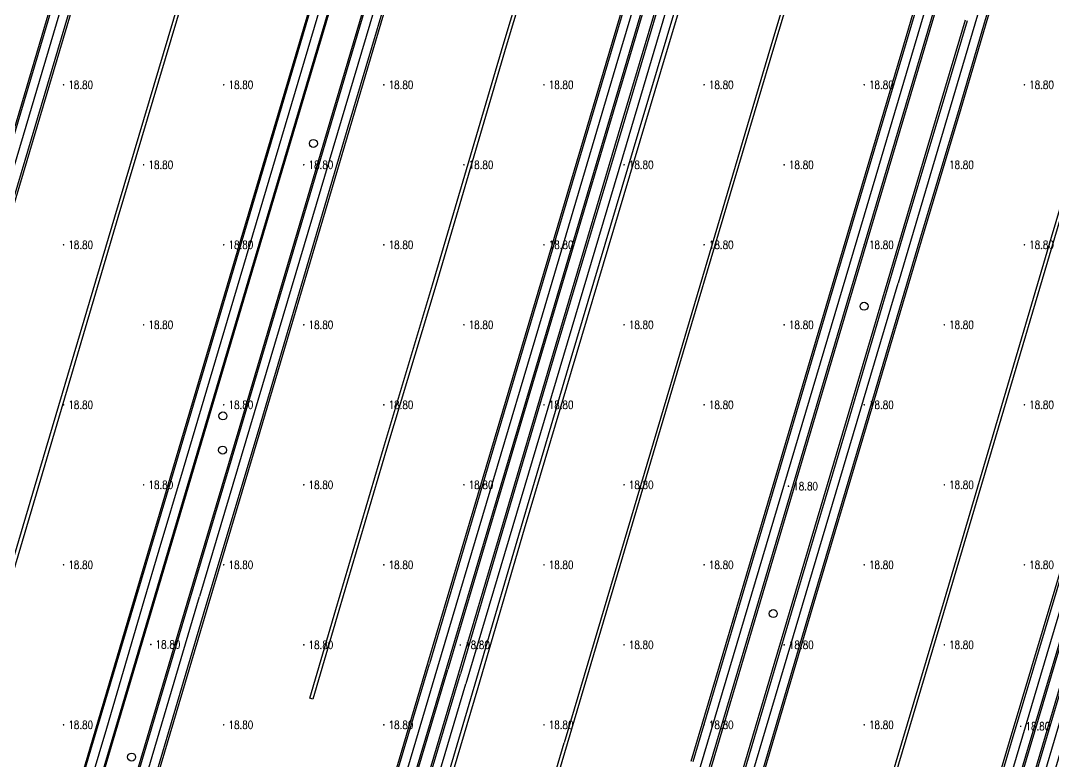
# Model space of a CAD drawing. Extents: x 404846 to 408477, y 3390929 to 3392894.
# Drawn here: x 406226 to 406355, y 3391729.8 to 3391822.4 of the extents above; entities that cross this region are included whole.
import ezdxf
from ezdxf.enums import TextEntityAlignment as Align

# ---------------------------------------------------------------- set-up
doc = ezdxf.new("R2010")
doc.units = 0
doc.header["$LTSCALE"] = 0.5
doc.layers.get('0').update_dxf_attribs({"linetype": 'CONTINUOUS'})
for name, color, linetype in [('3221', 6, 'CONTINUOUS'), ('GCD', 1, 'CONTINUOUS'), ('GXYZ', 2, 'CONTINUOUS'), ('JMD', 6, 'CONTINUOUS'), ('SXSS', 5, 'CONTINUOUS'), ('ZBTZ', 3, 'CONTINUOUS')]:
    doc.layers.add(name, color=color, linetype=linetype)
doc.styles.add('HZ', font='rs.shx', dxfattribs={"width": 0.8, "bigfont": 'hztxt.shx'})
doc.linetypes.add('1161', pattern='A,0,[149,AAA.SHX,S=0.15,R=0,X=0,Y=0],-1.6', length=1.6)
doc.linetypes.add('444', pattern='A,4.5,[145,AAA.SHX,S=1,R=0,X=0,Y=1],4.5,-0.5,[146,AAA.SHX,S=1,R=0,X=0,Y=0],-0.5', length=10)

# ---------------------------------------------------------------- blocks, each defined once
blk = doc.blocks.new('GC200')
at = {"linetype": 'Continuous', "const_width": 0.2, "flags": 128}
blk.add_lwpolyline([(-0.1, 0, 1), (0.1, 0, 1)], format="xyb", close=True, dxfattribs=at)
blk = doc.blocks.new('gc188')
blk.add_circle((0, 0), 1)

msp = doc.modelspace()

# ---------------------------------------------------------------- linework, layer by layer
at = {"layer": '3221', "color": 6}
for points in [[(406222.058, 3391793.734, 18.825), (406240.981, 3391857.474, 18.967), (406248.828, 3391883.928, 18.765), (406252.893, 3391897.652, 18.789), (406260.068, 3391921.948, 19.008), (406269.552, 3391953.881, 18.843), (406283.226, 3391999.984, 18.679), (406291.42, 3392027.632, 18.98), (406300.826, 3392059.43, 18.755), (406330.553, 3392050.637, 18.755), (406321.145, 3392018.83, 18.98), (406312.946, 3391991.169, 18.679), (406299.271, 3391945.06, 18.843), (406289.792, 3391913.146, 19.008), (406282.617, 3391888.848, 18.789), (406278.55, 3391875.118, 18.765), (406270.699, 3391848.652, 18.967), (406251.776, 3391784.914, 18.825), (406246.28, 3391766.397, 18.855), (406243.272, 3391756.231, 18.84), (406241.392, 3391749.888, 18.828), (406236.715, 3391733.919, 18.759), (406231.935, 3391717.868, 18.788), (406225.742, 3391696.817, 18.729)], [(406378.486, 3391934.427, 18.706), (406367.717, 3391898.066, 18.882), (406345.171, 3391821.945, 18.72)], [(406277.396, 3391848.329, 18.77), (406270.631, 3391825.515, 18.782), (406261.411, 3391794.395, 18.732), (406248.35, 3391750.4, 18.7)], [(406312.112, 3391842.334, 18.768), (406301.616, 3391806.893, 18.879), (406281.601, 3391739.488, 18.804)], [(406307.125, 3391839.543, 18.77), (406300.353, 3391816.705, 18.782), (406291.132, 3391785.581, 18.732), (406278.068, 3391741.577, 18.7)], [(406341.836, 3391833.531, 18.768), (406331.337, 3391798.08, 18.879), (406311.319, 3391730.664, 18.804)], [(406345.171, 3391821.945, 18.72), (406335.605, 3391789.602, 18.831)], [(406410.488, 3391810.185, 18.637), (406402.525, 3391783.289, 18.637), (406390.182, 3391741.709, 18.636), (406378.298, 3391701.517, 18.81), (406368.357, 3391668.068, 18.637), (406364.616, 3391655.441, 18.455), (406334.893, 3391664.249, 18.455), (406338.639, 3391676.888, 18.637), (406348.577, 3391710.328, 18.81), (406360.459, 3391750.514, 18.636), (406372.804, 3391792.101, 18.637), (406380.784, 3391819.056, 18.637)], [(406365.319, 3391780.768, 18.831), (406354.147, 3391743.191, 19.111), (406341.893, 3391701.795, 19.079), (406331.094, 3391665.411, 18.79), (406301.375, 3391674.232, 18.79), (406312.171, 3391710.606, 19.079), (406324.427, 3391752.008, 19.111), (406335.605, 3391789.602, 18.831)], [(406278.076, 3391741.602, 18.7), (406261.657, 3391686.127, 18.804), (406231.932, 3391694.925, 18.804), (406248.35, 3391750.4, 18.7)], [(406311.319, 3391730.664, 18.804), (406295.13, 3391676.076, 18.732), (406265.41, 3391684.89, 18.732), (406281.601, 3391739.488, 18.804)]]:
    msp.add_polyline3d(points, dxfattribs=at)
at = {"layer": 'JMD', "linetype": '444', "flags": 128}
for points, elevation in [([(406312.99, 3391839.684), (406305.893, 3391815.981), (406288.897, 3391758.847), (406283.096, 3391739.022)], 20.019), ([(406283.096, 3391739.022), (406268.152, 3391688.688)], 19.944)]:
    msp.add_lwpolyline(points, dxfattribs=dict(at, elevation=elevation))
at = {"layer": 'SXSS', "linetype": 'Continuous', "flags": 128}
for points, elevation in [([(406255.376, 3391855.888), (406249.133, 3391834.726), (406238.143, 3391797.778), (406228.454, 3391765.063), (406216.007, 3391723.059), (406215.63, 3391723.17), (406228.078, 3391765.174), (406237.767, 3391797.89), (406248.757, 3391834.838), (406255.022, 3391856.015)], 18.791), ([(406295.649, 3391849.538), (406291.896, 3391836.664), (406286.652, 3391819.213), (406277.834, 3391789.279), (406271.692, 3391768.852), (406265.756, 3391748.681), (406262.487, 3391737.579), (406262.105, 3391737.692), (406265.374, 3391748.794), (406271.309, 3391768.965), (406277.451, 3391789.393), (406286.269, 3391819.327), (406291.514, 3391836.777), (406295.25, 3391849.656)], 18.665), ([(406325.767, 3391839.515), (406319.669, 3391819.07), (406307.95, 3391779.551), (406293.898, 3391732.124)], 18.806), ([(406326.173, 3391839.395), (406320.008, 3391818.969), (406308.289, 3391779.451), (406294.237, 3391732.024)], 18.806), ([(406362.912, 3391821.523), (406355.108, 3391795.238), (406341.724, 3391749.903), (406329.552, 3391708.999), (406329.199, 3391709.104), (406341.371, 3391750.007), (406354.755, 3391795.343), (406362.554, 3391821.63)], 18.817), ([(406294.237, 3391732.024), (406290.822, 3391720.442), (406290.467, 3391720.547), (406293.898, 3391732.124)], 18.657)]:
    msp.add_lwpolyline(points, dxfattribs=dict(at, elevation=elevation))
at = {"layer": 'ZBTZ', "linetype": '1161', "flags": 128}
for points, elevation in [([(406281.962, 3392064.998), (406268.81, 3392020.586), (406262.166, 3391998.138), (406256.673, 3391979.803), (406250.405, 3391958.555), (406238.826, 3391919.582), (406232.026, 3391896.503), (406225.369, 3391873.95), (406220.43, 3391857.314), (406214.708, 3391838.028), (406209.628, 3391820.969), (406204.336, 3391803.203), (406198.737, 3391784.318), (406187.975, 3391747.891), (406186.472, 3391742.815), (406175.526, 3391705.935), (406193.179, 3391700.71), (406194.738, 3391705.967), (406197.143, 3391714.182), (406201.427, 3391728.581), (406203.947, 3391737.098), (406205.749, 3391743.136), (406210.399, 3391759.019), (406212.293, 3391765.406), (406215.303, 3391775.578), (406220.802, 3391794.106), (406232.973, 3391835.114), (406239.727, 3391857.848), (406247.575, 3391884.301), (406251.639, 3391898.025), (406258.821, 3391922.318), (406268.305, 3391954.251), (406281.983, 3392000.352), (406290.178, 3392027.999), (406299.584, 3392059.797), (406300.129, 3392061.704), (406302.64, 3392060.964), (406302.098, 3392059.054), (406292.692, 3392027.255), (406284.47, 3391999.615), (406270.796, 3391953.512), (406261.312, 3391921.58), (406254.163, 3391897.276), (406250.098, 3391883.552), (406242.25, 3391857.097), (406235.495, 3391834.363), (406223.299, 3391793.365), (406217.799, 3391774.838), (406214.79, 3391764.667), (406212.897, 3391758.283), (406208.247, 3391742.404), (406206.483, 3391736.325), (406203.938, 3391727.832), (406201.966, 3391721.207), (406203.742, 3391720.684)], 18.849), ([(406391.688, 3391975.142), (406385.304, 3391953.529), (406378.572, 3391930.887), (406367.859, 3391894.637), (406359.544, 3391866.671), (406353.407, 3391845.868), (406346.257, 3391821.784)], 18.837), ([(406391.885, 3391975.083), (406385.502, 3391953.47), (406378.77, 3391930.828), (406368.056, 3391894.579), (406359.741, 3391866.612), (406353.605, 3391845.81), (406346.455, 3391821.725)], 18.837), ([(406270.107, 3391851.005), (406264.492, 3391832.134), (406252.141, 3391790.455), (406244.641, 3391765.151), (406234.596, 3391731.291), (406229.204, 3391713.084), (406203.742, 3391720.684)], 18.897), ([(406272.348, 3391850.338), (406266.734, 3391831.468), (406254.383, 3391789.791), (406246.883, 3391764.486), (406236.838, 3391730.627), (406226.79, 3391696.694), (406224.728, 3391697.304), (406234.777, 3391731.238), (406244.822, 3391765.097), (406252.322, 3391790.401), (406264.673, 3391832.08), (406270.288, 3391850.951)], 18.913), ([(406276.753, 3391850.655), (406272.022, 3391834.806), (406264.599, 3391809.734), (406253.373, 3391771.753), (406246.75, 3391749.542), (406237.978, 3391719.909), (406230.729, 3391695.477), (406230.088, 3391693.351), (406226.329, 3391694.458), (406226.959, 3391696.644), (406237.008, 3391730.576), (406247.053, 3391764.435), (406254.553, 3391789.74), (406266.903, 3391831.418), (406272.539, 3391850.284)], 18.838), ([(406279.023, 3391849.982), (406274.292, 3391834.131), (406266.869, 3391809.063), (406255.643, 3391771.079), (406249.02, 3391748.867), (406240.249, 3391719.236), (406232.999, 3391694.804), (406230.933, 3391695.417), (406238.182, 3391719.848), (406246.953, 3391749.481), (406253.577, 3391771.692), (406264.802, 3391809.674), (406272.226, 3391834.745), (406276.934, 3391850.602)], 18.781), ([(406279.244, 3391849.917), (406274.52, 3391834.063), (406267.098, 3391808.995), (406255.871, 3391771.011), (406249.248, 3391748.799), (406240.477, 3391719.168), (406233.228, 3391694.736)], 18.781), ([(406306.231, 3391841.173), (406303.152, 3391830.833), (406286.171, 3391773.555), (406276.826, 3391742.059)], 18.678), ([(406306.445, 3391841.109), (406303.366, 3391830.769), (406286.385, 3391773.492), (406277.04, 3391741.996)], 18.678), ([(406308.559, 3391840.48), (406305.472, 3391830.143), (406288.492, 3391772.867), (406279.146, 3391741.371)], 18.678), ([(406308.748, 3391840.424), (406305.67, 3391830.084), (406288.69, 3391772.808), (406279.344, 3391741.312)], 18.678), ([(406310.095, 3391840.024), (406306.744, 3391828.74), (406300.975, 3391809.319), (406292.498, 3391780.838), (406285.958, 3391758.689), (406280.691, 3391740.839)], 18.687), ([(406310.318, 3391839.958), (406306.967, 3391828.674), (406301.198, 3391809.252), (406292.721, 3391780.772), (406286.181, 3391758.623), (406280.914, 3391740.773)], 18.687), ([(406312.391, 3391839.343), (406308.975, 3391828.077), (406303.207, 3391808.655), (406294.73, 3391780.177), (406288.191, 3391758.03), (406282.924, 3391740.18)], 18.687), ([(406340.603, 3391834.117), (406336.056, 3391818.619), (406330.091, 3391798.596), (406326.89, 3391787.804), (406320.634, 3391766.659), (406309.709, 3391729.813)], 18.952), ([(406340.832, 3391834.049), (406336.278, 3391818.553), (406330.313, 3391798.53), (406327.112, 3391787.738), (406320.856, 3391766.593), (406309.931, 3391729.747)], 18.952), ([(406342.925, 3391833.426), (406338.347, 3391817.941), (406332.381, 3391797.916), (406329.18, 3391787.125), (406322.925, 3391765.981), (406311.999, 3391729.134)], 18.952), ([(406343.14, 3391833.362), (406338.568, 3391817.876), (406332.601, 3391797.85), (406329.401, 3391787.06), (406323.145, 3391765.915), (406312.22, 3391729.069)], 18.952), ([(406343.98, 3391822.46), (406340.695, 3391811.405), (406336.283, 3391796.714), (406329.103, 3391772.37), (406322.313, 3391749.519), (406313.966, 3391721.267)], 18.759), ([(406344.193, 3391822.391), (406340.939, 3391811.333), (406336.528, 3391796.641), (406329.348, 3391772.298), (406322.558, 3391749.446), (406314.211, 3391721.194)], 18.759), ([(406346.257, 3391821.784), (406343.002, 3391810.72), (406338.59, 3391796.027), (406331.411, 3391771.687), (406324.621, 3391748.835), (406316.275, 3391720.585)], 18.759), ([(406346.454, 3391821.726), (406343.199, 3391810.661), (406338.787, 3391795.969), (406331.608, 3391771.629), (406324.818, 3391748.776), (406316.471, 3391720.526)], 18.759), ([(406333.771, 3391664.977), (406341.555, 3391691.105), (406349.776, 3391718.799), (406360.393, 3391754.662), (406371.387, 3391791.841), (406374.118, 3391801.063)], 18.697), ([(406376.395, 3391800.388), (406373.665, 3391791.167), (406362.67, 3391753.988), (406352.054, 3391718.124), (406343.832, 3391690.428), (406336.048, 3391664.299), (406333.98, 3391664.915), (406341.764, 3391691.043), (406349.985, 3391718.737), (406360.601, 3391754.6), (406371.596, 3391791.779), (406374.327, 3391801.001)], 18.697), ([(406316.471, 3391720.526), (406312.352, 3391706.491), (406306.002, 3391685.057), (406302.743, 3391674.199), (406301.116, 3391668.656), (406328.238, 3391660.596), (406329.87, 3391666.175), (406334.966, 3391683.202), (406349.516, 3391732.284), (406357.977, 3391760.719), (406365.13, 3391784.84)], 18.843), ([(406367.459, 3391784.149), (406360.306, 3391760.027), (406351.845, 3391731.593), (406337.294, 3391682.509), (406332.198, 3391665.479), (406330.117, 3391666.102), (406335.212, 3391683.129), (406349.763, 3391732.211), (406358.224, 3391760.645), (406365.376, 3391784.766)], 18.82), ([(406367.651, 3391784.092), (406360.499, 3391759.97), (406352.038, 3391731.536), (406337.486, 3391682.451), (406332.39, 3391665.421)], 18.82), ([(406276.826, 3391742.059), (406270.266, 3391719.967), (406260.422, 3391686.691)], 18.763), ([(406279.146, 3391741.371), (406272.562, 3391719.285), (406262.718, 3391686.011), (406260.646, 3391686.625), (406270.49, 3391719.901), (406277.04, 3391741.996)], 18.763), ([(406280.691, 3391740.839), (406272.089, 3391711.899), (406264.275, 3391685.583), (406263.635, 3391683.435), (406262.277, 3391683.836), (406262.92, 3391685.952), (406272.765, 3391719.225), (406279.344, 3391741.312)], 18.747), ([(406282.924, 3391740.18), (406274.4, 3391711.212), (406266.585, 3391684.897), (406264.48, 3391685.522), (406272.294, 3391711.838), (406280.914, 3391740.773)], 18.742)]:
    msp.add_lwpolyline(points, dxfattribs=dict(at, elevation=elevation))
at = {"layer": 'ZBTZ', "linetype": '1161', "elevation": 18.857, "flags": 128}
msp.add_lwpolyline([(406284.247, 3391999.681), (406270.573, 3391953.578), (406261.089, 3391921.646), (406253.915, 3391897.35), (406249.878, 3391883.617), (406242.031, 3391857.162), (406235.276, 3391834.428), (406223.059, 3391793.436), (406217.56, 3391774.909), (406214.55, 3391764.738), (406212.658, 3391758.354), (406208.008, 3391742.474), (406206.269, 3391736.389), (406203.724, 3391727.896), (406199.441, 3391713.503), (406197.1, 3391705.504), (406195.014, 3391706.115), (406197.357, 3391714.119), (406201.642, 3391728.518), (406204.161, 3391737.035), (406205.941, 3391743.079), (406210.592, 3391758.962), (406212.485, 3391765.349), (406215.495, 3391775.521), (406220.995, 3391794.049), (406233.187, 3391835.05), (406239.941, 3391857.784), (406247.789, 3391884.238), (406251.853, 3391897.961), (406259.04, 3391922.253), (406268.524, 3391954.186), (406282.163, 3392000.299), (406290.358, 3392027.946), (406299.681, 3392059.465), (406301.776, 3392058.845), (406292.452, 3392027.326), (406284.247, 3391999.681)], close=True, dxfattribs=at)

# ---------------------------------------------------------------- block references
at = {"layer": 'GCD', "linetype": 'Continuous'}
ref = msp.add_blockref('GC200', (406231.358, 3391814.379, 18.8), dxfattribs=dict(at, xscale=0.5, yscale=0.5, zscale=0.5))
ref.add_attrib('height', '18.80', dxfattribs={"linetype": 'Continuous', "height": 1, "style": 'HZ', "width": 0.8}).set_placement((406231.958, 3391814.379, 18.8), align=Align.MIDDLE_LEFT)
ref = msp.add_blockref('GC200', (406251.358, 3391814.379, 18.8), dxfattribs=dict(at, xscale=0.5, yscale=0.5, zscale=0.5))
ref.add_attrib('height', '18.80', dxfattribs={"linetype": 'Continuous', "height": 1, "style": 'HZ', "width": 0.8}).set_placement((406251.958, 3391814.379, 18.8), align=Align.MIDDLE_LEFT)
ref = msp.add_blockref('GC200', (406271.358, 3391814.379, 18.8), dxfattribs=dict(at, xscale=0.5, yscale=0.5, zscale=0.5))
ref.add_attrib('height', '18.80', dxfattribs={"linetype": 'Continuous', "height": 1, "style": 'HZ', "width": 0.8}).set_placement((406271.958, 3391814.379, 18.8), align=Align.MIDDLE_LEFT)
ref = msp.add_blockref('GC200', (406291.358, 3391814.379, 18.8), dxfattribs=dict(at, xscale=0.5, yscale=0.5, zscale=0.5))
ref.add_attrib('height', '18.80', dxfattribs={"linetype": 'Continuous', "height": 1, "style": 'HZ', "width": 0.8}).set_placement((406291.958, 3391814.379, 18.8), align=Align.MIDDLE_LEFT)
ref = msp.add_blockref('GC200', (406311.358, 3391814.379, 18.8), dxfattribs=dict(at, xscale=0.5, yscale=0.5, zscale=0.5))
ref.add_attrib('height', '18.80', dxfattribs={"linetype": 'Continuous', "height": 1, "style": 'HZ', "width": 0.8}).set_placement((406311.958, 3391814.379, 18.8), align=Align.MIDDLE_LEFT)
ref = msp.add_blockref('GC200', (406331.358, 3391814.379, 18.8), dxfattribs=dict(at, xscale=0.5, yscale=0.5, zscale=0.5))
ref.add_attrib('height', '18.80', dxfattribs={"linetype": 'Continuous', "height": 1, "style": 'HZ', "width": 0.8}).set_placement((406331.958, 3391814.379, 18.8), align=Align.MIDDLE_LEFT)
ref = msp.add_blockref('GC200', (406351.358, 3391814.379, 18.8), dxfattribs=dict(at, xscale=0.5, yscale=0.5, zscale=0.5))
ref.add_attrib('height', '18.80', dxfattribs={"linetype": 'Continuous', "height": 1, "style": 'HZ', "width": 0.8}).set_placement((406351.958, 3391814.379, 18.8), align=Align.MIDDLE_LEFT)
ref = msp.add_blockref('GC200', (406241.358, 3391804.379, 18.8), dxfattribs=dict(at, xscale=0.5, yscale=0.5, zscale=0.5))
ref.add_attrib('height', '18.80', dxfattribs={"linetype": 'Continuous', "height": 1, "style": 'HZ', "width": 0.8}).set_placement((406241.958, 3391804.379, 18.8), align=Align.MIDDLE_LEFT)
ref = msp.add_blockref('GC200', (406261.358, 3391804.379, 18.8), dxfattribs=dict(at, xscale=0.5, yscale=0.5, zscale=0.5))
ref.add_attrib('height', '18.80', dxfattribs={"linetype": 'Continuous', "height": 1, "style": 'HZ', "width": 0.8}).set_placement((406261.958, 3391804.379, 18.8), align=Align.MIDDLE_LEFT)
ref = msp.add_blockref('GC200', (406281.358, 3391804.379, 18.8), dxfattribs=dict(at, xscale=0.5, yscale=0.5, zscale=0.5))
ref.add_attrib('height', '18.80', dxfattribs={"linetype": 'Continuous', "height": 1, "style": 'HZ', "width": 0.8}).set_placement((406281.958, 3391804.379, 18.8), align=Align.MIDDLE_LEFT)
ref = msp.add_blockref('GC200', (406301.358, 3391804.379, 18.8), dxfattribs=dict(at, xscale=0.5, yscale=0.5, zscale=0.5))
ref.add_attrib('height', '18.80', dxfattribs={"linetype": 'Continuous', "height": 1, "style": 'HZ', "width": 0.8}).set_placement((406301.958, 3391804.379, 18.8), align=Align.MIDDLE_LEFT)
ref = msp.add_blockref('GC200', (406321.358, 3391804.379, 18.8), dxfattribs=dict(at, xscale=0.5, yscale=0.5, zscale=0.5))
ref.add_attrib('height', '18.80', dxfattribs={"linetype": 'Continuous', "height": 1, "style": 'HZ', "width": 0.8}).set_placement((406321.958, 3391804.379, 18.8), align=Align.MIDDLE_LEFT)
ref = msp.add_blockref('GC200', (406341.358, 3391804.379, 18.8), dxfattribs=dict(at, xscale=0.5, yscale=0.5, zscale=0.5))
ref.add_attrib('height', '18.80', dxfattribs={"linetype": 'Continuous', "height": 1, "style": 'HZ', "width": 0.8}).set_placement((406341.958, 3391804.379, 18.8), align=Align.MIDDLE_LEFT)
ref = msp.add_blockref('GC200', (406231.358, 3391794.379, 18.8), dxfattribs=dict(at, xscale=0.5, yscale=0.5, zscale=0.5))
ref.add_attrib('height', '18.80', dxfattribs={"linetype": 'Continuous', "height": 1, "style": 'HZ', "width": 0.8}).set_placement((406231.958, 3391794.379, 18.8), align=Align.MIDDLE_LEFT)
ref = msp.add_blockref('GC200', (406251.358, 3391794.379, 18.8), dxfattribs=dict(at, xscale=0.5, yscale=0.5, zscale=0.5))
ref.add_attrib('height', '18.80', dxfattribs={"linetype": 'Continuous', "height": 1, "style": 'HZ', "width": 0.8}).set_placement((406251.958, 3391794.379, 18.8), align=Align.MIDDLE_LEFT)
ref = msp.add_blockref('GC200', (406271.358, 3391794.379, 18.8), dxfattribs=dict(at, xscale=0.5, yscale=0.5, zscale=0.5))
ref.add_attrib('height', '18.80', dxfattribs={"linetype": 'Continuous', "height": 1, "style": 'HZ', "width": 0.8}).set_placement((406271.958, 3391794.379, 18.8), align=Align.MIDDLE_LEFT)
ref = msp.add_blockref('GC200', (406291.358, 3391794.379, 18.8), dxfattribs=dict(at, xscale=0.5, yscale=0.5, zscale=0.5))
ref.add_attrib('height', '18.80', dxfattribs={"linetype": 'Continuous', "height": 1, "style": 'HZ', "width": 0.8}).set_placement((406291.958, 3391794.379, 18.8), align=Align.MIDDLE_LEFT)
ref = msp.add_blockref('GC200', (406311.358, 3391794.379, 18.8), dxfattribs=dict(at, xscale=0.5, yscale=0.5, zscale=0.5))
ref.add_attrib('height', '18.80', dxfattribs={"linetype": 'Continuous', "height": 1, "style": 'HZ', "width": 0.8}).set_placement((406311.958, 3391794.379, 18.8), align=Align.MIDDLE_LEFT)
ref = msp.add_blockref('GC200', (406331.358, 3391794.379, 18.8), dxfattribs=dict(at, xscale=0.5, yscale=0.5, zscale=0.5))
ref.add_attrib('height', '18.80', dxfattribs={"linetype": 'Continuous', "height": 1, "style": 'HZ', "width": 0.8}).set_placement((406331.958, 3391794.379, 18.8), align=Align.MIDDLE_LEFT)
ref = msp.add_blockref('GC200', (406351.358, 3391794.379, 18.8), dxfattribs=dict(at, xscale=0.5, yscale=0.5, zscale=0.5))
ref.add_attrib('height', '18.80', dxfattribs={"linetype": 'Continuous', "height": 1, "style": 'HZ', "width": 0.8}).set_placement((406351.958, 3391794.379, 18.8), align=Align.MIDDLE_LEFT)
ref = msp.add_blockref('GC200', (406241.358, 3391784.379, 18.8), dxfattribs=dict(at, xscale=0.5, yscale=0.5, zscale=0.5))
ref.add_attrib('height', '18.80', dxfattribs={"linetype": 'Continuous', "height": 1, "style": 'HZ', "width": 0.8}).set_placement((406241.958, 3391784.379, 18.8), align=Align.MIDDLE_LEFT)
ref = msp.add_blockref('GC200', (406261.358, 3391784.379, 18.8), dxfattribs=dict(at, xscale=0.5, yscale=0.5, zscale=0.5))
ref.add_attrib('height', '18.80', dxfattribs={"linetype": 'Continuous', "height": 1, "style": 'HZ', "width": 0.8}).set_placement((406261.958, 3391784.379, 18.8), align=Align.MIDDLE_LEFT)
ref = msp.add_blockref('GC200', (406281.358, 3391784.379, 18.8), dxfattribs=dict(at, xscale=0.5, yscale=0.5, zscale=0.5))
ref.add_attrib('height', '18.80', dxfattribs={"linetype": 'Continuous', "height": 1, "style": 'HZ', "width": 0.8}).set_placement((406281.958, 3391784.379, 18.8), align=Align.MIDDLE_LEFT)
ref = msp.add_blockref('GC200', (406301.358, 3391784.379, 18.8), dxfattribs=dict(at, xscale=0.5, yscale=0.5, zscale=0.5))
ref.add_attrib('height', '18.80', dxfattribs={"linetype": 'Continuous', "height": 1, "style": 'HZ', "width": 0.8}).set_placement((406301.958, 3391784.379, 18.8), align=Align.MIDDLE_LEFT)
ref = msp.add_blockref('GC200', (406321.358, 3391784.379, 18.8), dxfattribs=dict(at, xscale=0.5, yscale=0.5, zscale=0.5))
ref.add_attrib('height', '18.80', dxfattribs={"linetype": 'Continuous', "height": 1, "style": 'HZ', "width": 0.8}).set_placement((406321.958, 3391784.379, 18.8), align=Align.MIDDLE_LEFT)
ref = msp.add_blockref('GC200', (406341.358, 3391784.379, 18.8), dxfattribs=dict(at, xscale=0.5, yscale=0.5, zscale=0.5))
ref.add_attrib('height', '18.80', dxfattribs={"linetype": 'Continuous', "height": 1, "style": 'HZ', "width": 0.8}).set_placement((406341.958, 3391784.379, 18.8), align=Align.MIDDLE_LEFT)
ref = msp.add_blockref('GC200', (406231.358, 3391774.379, 18.8), dxfattribs=dict(at, xscale=0.5, yscale=0.5, zscale=0.5))
ref.add_attrib('height', '18.80', dxfattribs={"linetype": 'Continuous', "height": 1, "style": 'HZ', "width": 0.8}).set_placement((406231.958, 3391774.379, 18.8), align=Align.MIDDLE_LEFT)
ref = msp.add_blockref('GC200', (406251.358, 3391774.379, 18.8), dxfattribs=dict(at, xscale=0.5, yscale=0.5, zscale=0.5))
ref.add_attrib('height', '18.80', dxfattribs={"linetype": 'Continuous', "height": 1, "style": 'HZ', "width": 0.8}).set_placement((406251.958, 3391774.379, 18.8), align=Align.MIDDLE_LEFT)
ref = msp.add_blockref('GC200', (406271.358, 3391774.379, 18.8), dxfattribs=dict(at, xscale=0.5, yscale=0.5, zscale=0.5))
ref.add_attrib('height', '18.80', dxfattribs={"linetype": 'Continuous', "height": 1, "style": 'HZ', "width": 0.8}).set_placement((406271.958, 3391774.379, 18.8), align=Align.MIDDLE_LEFT)
ref = msp.add_blockref('GC200', (406291.358, 3391774.379, 18.8), dxfattribs=dict(at, xscale=0.5, yscale=0.5, zscale=0.5))
ref.add_attrib('height', '18.80', dxfattribs={"linetype": 'Continuous', "height": 1, "style": 'HZ', "width": 0.8}).set_placement((406291.958, 3391774.379, 18.8), align=Align.MIDDLE_LEFT)
ref = msp.add_blockref('GC200', (406311.358, 3391774.379, 18.8), dxfattribs=dict(at, xscale=0.5, yscale=0.5, zscale=0.5))
ref.add_attrib('height', '18.80', dxfattribs={"linetype": 'Continuous', "height": 1, "style": 'HZ', "width": 0.8}).set_placement((406311.958, 3391774.379, 18.8), align=Align.MIDDLE_LEFT)
ref = msp.add_blockref('GC200', (406331.358, 3391774.379, 18.8), dxfattribs=dict(at, xscale=0.5, yscale=0.5, zscale=0.5))
ref.add_attrib('height', '18.80', dxfattribs={"linetype": 'Continuous', "height": 1, "style": 'HZ', "width": 0.8}).set_placement((406331.958, 3391774.379, 18.8), align=Align.MIDDLE_LEFT)
ref = msp.add_blockref('GC200', (406351.358, 3391774.379, 18.8), dxfattribs=dict(at, xscale=0.5, yscale=0.5, zscale=0.5))
ref.add_attrib('height', '18.80', dxfattribs={"linetype": 'Continuous', "height": 1, "style": 'HZ', "width": 0.8}).set_placement((406351.958, 3391774.379, 18.8), align=Align.MIDDLE_LEFT)
ref = msp.add_blockref('GC200', (406241.358, 3391764.379, 18.8), dxfattribs=dict(at, xscale=0.5, yscale=0.5, zscale=0.5))
ref.add_attrib('height', '18.80', dxfattribs={"linetype": 'Continuous', "height": 1, "style": 'HZ', "width": 0.8}).set_placement((406241.958, 3391764.379, 18.8), align=Align.MIDDLE_LEFT)
ref = msp.add_blockref('GC200', (406261.358, 3391764.379, 18.8), dxfattribs=dict(at, xscale=0.5, yscale=0.5, zscale=0.5))
ref.add_attrib('height', '18.80', dxfattribs={"linetype": 'Continuous', "height": 1, "style": 'HZ', "width": 0.8}).set_placement((406261.958, 3391764.379, 18.8), align=Align.MIDDLE_LEFT)
ref = msp.add_blockref('GC200', (406281.358, 3391764.379, 18.8), dxfattribs=dict(at, xscale=0.5, yscale=0.5, zscale=0.5))
ref.add_attrib('height', '18.80', dxfattribs={"linetype": 'Continuous', "height": 1, "style": 'HZ', "width": 0.8}).set_placement((406281.958, 3391764.379, 18.8), align=Align.MIDDLE_LEFT)
ref = msp.add_blockref('GC200', (406301.358, 3391764.379, 18.8), dxfattribs=dict(at, xscale=0.5, yscale=0.5, zscale=0.5))
ref.add_attrib('height', '18.80', dxfattribs={"linetype": 'Continuous', "height": 1, "style": 'HZ', "width": 0.8}).set_placement((406301.958, 3391764.379, 18.8), align=Align.MIDDLE_LEFT)
ref = msp.add_blockref('GC200', (406341.358, 3391764.379, 18.8), dxfattribs=dict(at, xscale=0.5, yscale=0.5, zscale=0.5))
ref.add_attrib('height', '18.80', dxfattribs={"linetype": 'Continuous', "height": 1, "style": 'HZ', "width": 0.8}).set_placement((406341.958, 3391764.379, 18.8), align=Align.MIDDLE_LEFT)
ref = msp.add_blockref('GC200', (406321.89, 3391764.207, 18.8), dxfattribs=dict(at, xscale=0.5, yscale=0.5, zscale=0.5))
ref.add_attrib('height', '18.80', dxfattribs={"linetype": 'Continuous', "height": 1, "style": 'HZ', "width": 0.8}).set_placement((406322.49, 3391764.207, 18.8), align=Align.MIDDLE_LEFT)
ref = msp.add_blockref('GC200', (406231.358, 3391754.379, 18.8), dxfattribs=dict(at, xscale=0.5, yscale=0.5, zscale=0.5))
ref.add_attrib('height', '18.80', dxfattribs={"linetype": 'Continuous', "height": 1, "style": 'HZ', "width": 0.8}).set_placement((406231.958, 3391754.379, 18.8), align=Align.MIDDLE_LEFT)
ref = msp.add_blockref('GC200', (406251.358, 3391754.379, 18.8), dxfattribs=dict(at, xscale=0.5, yscale=0.5, zscale=0.5))
ref.add_attrib('height', '18.80', dxfattribs={"linetype": 'Continuous', "height": 1, "style": 'HZ', "width": 0.8}).set_placement((406251.958, 3391754.379, 18.8), align=Align.MIDDLE_LEFT)
ref = msp.add_blockref('GC200', (406271.358, 3391754.379, 18.8), dxfattribs=dict(at, xscale=0.5, yscale=0.5, zscale=0.5))
ref.add_attrib('height', '18.80', dxfattribs={"linetype": 'Continuous', "height": 1, "style": 'HZ', "width": 0.8}).set_placement((406271.958, 3391754.379, 18.8), align=Align.MIDDLE_LEFT)
ref = msp.add_blockref('GC200', (406291.358, 3391754.379, 18.8), dxfattribs=dict(at, xscale=0.5, yscale=0.5, zscale=0.5))
ref.add_attrib('height', '18.80', dxfattribs={"linetype": 'Continuous', "height": 1, "style": 'HZ', "width": 0.8}).set_placement((406291.958, 3391754.379, 18.8), align=Align.MIDDLE_LEFT)
ref = msp.add_blockref('GC200', (406311.358, 3391754.379, 18.8), dxfattribs=dict(at, xscale=0.5, yscale=0.5, zscale=0.5))
ref.add_attrib('height', '18.80', dxfattribs={"linetype": 'Continuous', "height": 1, "style": 'HZ', "width": 0.8}).set_placement((406311.958, 3391754.379, 18.8), align=Align.MIDDLE_LEFT)
ref = msp.add_blockref('GC200', (406331.358, 3391754.379, 18.8), dxfattribs=dict(at, xscale=0.5, yscale=0.5, zscale=0.5))
ref.add_attrib('height', '18.80', dxfattribs={"linetype": 'Continuous', "height": 1, "style": 'HZ', "width": 0.8}).set_placement((406331.958, 3391754.379, 18.8), align=Align.MIDDLE_LEFT)
ref = msp.add_blockref('GC200', (406351.358, 3391754.379, 18.8), dxfattribs=dict(at, xscale=0.5, yscale=0.5, zscale=0.5))
ref.add_attrib('height', '18.80', dxfattribs={"linetype": 'Continuous', "height": 1, "style": 'HZ', "width": 0.8}).set_placement((406351.958, 3391754.379, 18.8), align=Align.MIDDLE_LEFT)
ref = msp.add_blockref('GC200', (406242.255, 3391744.423, 18.8), dxfattribs=dict(at, xscale=0.5, yscale=0.5, zscale=0.5))
ref.add_attrib('height', '18.80', dxfattribs={"linetype": 'Continuous', "height": 1, "style": 'HZ', "width": 0.8}).set_placement((406242.855, 3391744.423, 18.8), align=Align.MIDDLE_LEFT)
ref = msp.add_blockref('GC200', (406261.358, 3391744.379, 18.8), dxfattribs=dict(at, xscale=0.5, yscale=0.5, zscale=0.5))
ref.add_attrib('height', '18.80', dxfattribs={"linetype": 'Continuous', "height": 1, "style": 'HZ', "width": 0.8}).set_placement((406261.958, 3391744.379, 18.8), align=Align.MIDDLE_LEFT)
ref = msp.add_blockref('GC200', (406280.913, 3391744.361, 18.8), dxfattribs=dict(at, xscale=0.5, yscale=0.5, zscale=0.5))
ref.add_attrib('height', '18.80', dxfattribs={"linetype": 'Continuous', "height": 1, "style": 'HZ', "width": 0.8}).set_placement((406281.513, 3391744.361, 18.8), align=Align.MIDDLE_LEFT)
ref = msp.add_blockref('GC200', (406301.358, 3391744.379, 18.8), dxfattribs=dict(at, xscale=0.5, yscale=0.5, zscale=0.5))
ref.add_attrib('height', '18.80', dxfattribs={"linetype": 'Continuous', "height": 1, "style": 'HZ', "width": 0.8}).set_placement((406301.958, 3391744.379, 18.8), align=Align.MIDDLE_LEFT)
ref = msp.add_blockref('GC200', (406321.358, 3391744.379, 18.8), dxfattribs=dict(at, xscale=0.5, yscale=0.5, zscale=0.5))
ref.add_attrib('height', '18.80', dxfattribs={"linetype": 'Continuous', "height": 1, "style": 'HZ', "width": 0.8}).set_placement((406321.958, 3391744.379, 18.8), align=Align.MIDDLE_LEFT)
ref = msp.add_blockref('GC200', (406341.358, 3391744.379, 18.8), dxfattribs=dict(at, xscale=0.5, yscale=0.5, zscale=0.5))
ref.add_attrib('height', '18.80', dxfattribs={"linetype": 'Continuous', "height": 1, "style": 'HZ', "width": 0.8}).set_placement((406341.958, 3391744.379, 18.8), align=Align.MIDDLE_LEFT)
ref = msp.add_blockref('GC200', (406231.358, 3391734.379, 18.8), dxfattribs=dict(at, xscale=0.5, yscale=0.5, zscale=0.5))
ref.add_attrib('height', '18.80', dxfattribs={"linetype": 'Continuous', "height": 1, "style": 'HZ', "width": 0.8}).set_placement((406231.958, 3391734.379, 18.8), align=Align.MIDDLE_LEFT)
ref = msp.add_blockref('GC200', (406251.358, 3391734.379, 18.8), dxfattribs=dict(at, xscale=0.5, yscale=0.5, zscale=0.5))
ref.add_attrib('height', '18.80', dxfattribs={"linetype": 'Continuous', "height": 1, "style": 'HZ', "width": 0.8}).set_placement((406251.958, 3391734.379, 18.8), align=Align.MIDDLE_LEFT)
ref = msp.add_blockref('GC200', (406271.358, 3391734.379, 18.8), dxfattribs=dict(at, xscale=0.5, yscale=0.5, zscale=0.5))
ref.add_attrib('height', '18.80', dxfattribs={"linetype": 'Continuous', "height": 1, "style": 'HZ', "width": 0.8}).set_placement((406271.958, 3391734.379, 18.8), align=Align.MIDDLE_LEFT)
ref = msp.add_blockref('GC200', (406291.358, 3391734.379, 18.8), dxfattribs=dict(at, xscale=0.5, yscale=0.5, zscale=0.5))
ref.add_attrib('height', '18.80', dxfattribs={"linetype": 'Continuous', "height": 1, "style": 'HZ', "width": 0.8}).set_placement((406291.958, 3391734.379, 18.8), align=Align.MIDDLE_LEFT)
ref = msp.add_blockref('GC200', (406311.358, 3391734.379, 18.8), dxfattribs=dict(at, xscale=0.5, yscale=0.5, zscale=0.5))
ref.add_attrib('height', '18.80', dxfattribs={"linetype": 'Continuous', "height": 1, "style": 'HZ', "width": 0.8}).set_placement((406311.958, 3391734.379, 18.8), align=Align.MIDDLE_LEFT)
ref = msp.add_blockref('GC200', (406331.358, 3391734.379, 18.8), dxfattribs=dict(at, xscale=0.5, yscale=0.5, zscale=0.5))
ref.add_attrib('height', '18.80', dxfattribs={"linetype": 'Continuous', "height": 1, "style": 'HZ', "width": 0.8}).set_placement((406331.958, 3391734.379, 18.8), align=Align.MIDDLE_LEFT)
ref = msp.add_blockref('GC200', (406350.896, 3391734.196, 18.8), dxfattribs=dict(at, xscale=0.5, yscale=0.5, zscale=0.5))
ref.add_attrib('height', '18.80', dxfattribs={"linetype": 'Continuous', "height": 1, "style": 'HZ', "width": 0.8}).set_placement((406351.496, 3391734.196, 18.8), align=Align.MIDDLE_LEFT)
at = {"layer": 'GXYZ', "linetype": 'Continuous', "xscale": 0.5, "yscale": 0.5}
for p in [(406262.558, 3391807.042, 18.778), (406331.332, 3391786.691, 18.924), (406251.256, 3391772.992, 18.982), (406251.223, 3391768.714, 18.924), (406319.992, 3391748.284, 19.068), (406239.85, 3391730.346, 18.948)]:
    msp.add_blockref('gc188', p, dxfattribs=at)

doc.saveas('drawing.dxf')
